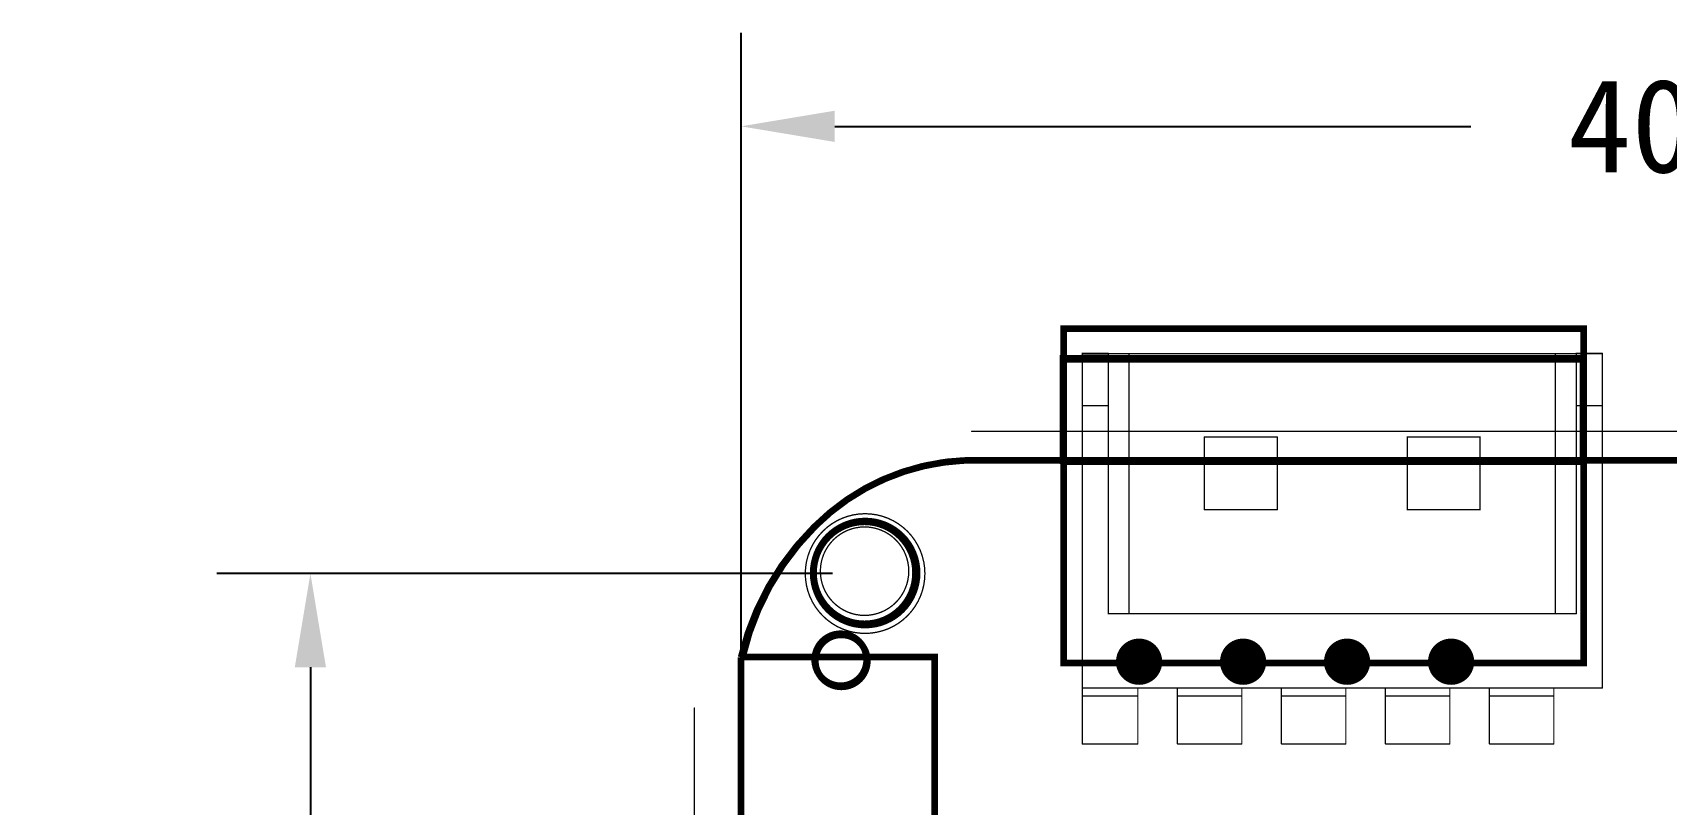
# Model space of a CAD drawing. Extents: x -54 to 75, y -63 to 45.
# Drawn here: x -53.76 to -22.34, y 29.73 to 44.56 of the extents above; entities that cross this region are included whole.
import ezdxf

# ---------------------------------------------------------------- set-up
doc = ezdxf.new("R2010")
doc.units = 0
doc.header["$MEASUREMENT"] = 0
doc.linetypes.add('PADS_DASH_38100', pattern=[0.254, 0.127, -0.127])
doc.layers.get('0').update_dxf_attribs({"linetype": 'CONTINUOUS'})
doc.layers.get('Defpoints').update_dxf_attribs({"linetype": 'CONTINUOUS'})
for name, color, linetype in [('2D_LINE_00', 255, 'CONTINUOUS'), ('2D_LINE_01', 255, 'CONTINUOUS'), ('BOARD_CUTOUT_00', 254, 'CONTINUOUS'), ('BOARD_OUTLINE_00', 254, 'CONTINUOUS'), ('DRIL_PLTE_THRU_01', 3, 'CONTINUOUS'), ('DRIL_SYMBOL', 254, 'CONTINUOUS'), ('PART_TOP_2DLINE_126', 254, 'CONTINUOUS')]:
    doc.layers.add(name, color=color, linetype=linetype)
doc.dimstyles.get("Standard").update_dxf_attribs({"dimscale": 10, "dimtxt": 0.18, "dimasz": 0.18, "dimexe": 0.18, "dimexo": 0.0625, "dimgap": 0.09, "dimtad": 0, "dimtih": 1, "dimtoh": 1, "dimzin": 0, "dimdsep": 46, "dimtxsty": 'Standard', "dimcen": 0.09, "dimadec": 0, "dimazin": 0, "dimtfac": 1, "dimtofl": 0, "dimtmove": 0, "dimatfit": 3, "dimfxl": 1, "dimtolj": 1, "dimtzin": 0, "dimarcsym": 0})

# ---------------------------------------------------------------- blocks, each defined once
blk = doc.blocks.new('BOARD_1')
at = {"layer": 'BOARD_CUTOUT_00', "const_width": 0.127}
for points in [[(-6.751, 34.388, 1), (-8.751, 34.388, 1)], [(-7.722, 32.722, 1), (-8.722, 32.722, 1)]]:
    blk.add_lwpolyline(points, format="xyb", close=True, dxfattribs=at)
at = {"layer": 'BOARD_OUTLINE_00', "const_width": 0.127}
blk.add_lwpolyline([(0, 0), (6.847, 0), (6.847, 4.142), (9.561, 4.142), (9.561, 0.199), (25.267, 0.199, 0.185339), (28.735, 2.042, 0.15749), (29.993, 5.027), (29.993, 32.25, 0.340915), (25.686, 36.557), (-5.758, 36.557, 0.19257), (-8.738, 35.265, 0.140096), (-10.137, 32.77), (-10.137, 10.091), (-10.114, 10.091), (-10.114, 4.314), (-10.243, 4.314, 0.201635), (-8.997, 1.213, 0.196192), (-6.063, -0.004), (0, -0.004)], format="xyb", close=True, dxfattribs=at)
blk = doc.blocks.new('SMOOTH_0$127')
at = {"const_width": 0.0635}
blk.add_lwpolyline([(-0.03175, 0, 1), (0.03175, 0, 1)], format="xyb", close=True, dxfattribs=at)
blk = doc.blocks.new('DRAWING_4')
at = {"layer": '2D_LINE_00', "const_width": 0.127}
blk.add_lwpolyline([(11.846, -1.08), (21.849, -1.08), (21.849, -3.049), (11.846, -3.049)], close=True, dxfattribs=at)
at = {"layer": '2D_LINE_00'}
for p in [(11.846, -1.08), (21.849, -1.08), (11.846, -3.049), (21.849, -3.049)]:
    blk.add_blockref('SMOOTH_0$127', p, dxfattribs=at)
blk = doc.blocks.new('SMOOTH_0$0254')
at = {"const_width": 0.0127}
blk.add_lwpolyline([(-0.00635, 0, 1), (0.00635, 0, 1)], format="xyb", close=True, dxfattribs=at)
blk = doc.blocks.new('DRAWING_8')
at = {"layer": '2D_LINE_01', "const_width": 0.0254}
blk.add_lwpolyline([(0, 0), (0, 11.98775)], dxfattribs=at)
at = {"layer": '2D_LINE_01'}
for p in [(0, 11.98775), (0, 0)]:
    blk.add_blockref('SMOOTH_0$0254', p, dxfattribs=at)
blk = doc.blocks.new('DRAWING_16')
at = {"layer": '2D_LINE_01', "linetype": 'PADS_DASH_38100', "const_width": 0.0254}
blk.add_lwpolyline([(0, 0), (0, -0.007)], dxfattribs=at)
at = {"layer": '2D_LINE_01'}
for p in [(0, 0), (0, -0.007)]:
    blk.add_blockref('SMOOTH_0$0254', p, dxfattribs=at)
blk = doc.blocks.new('DRAWING_17')
at = {"layer": '2D_LINE_01', "const_width": 0.0254}
blk.add_lwpolyline([(0, 0), (0, -7.5)], dxfattribs=at)
at = {"layer": '2D_LINE_01'}
for p in [(0, 0), (0, -7.5)]:
    blk.add_blockref('SMOOTH_0$0254', p, dxfattribs=at)
blk = doc.blocks.new('DRAWING_18')
at = {"layer": '2D_LINE_01', "linetype": 'PADS_DASH_38100', "const_width": 0.0254}
blk.add_lwpolyline([(0, 0), (0, -5)], dxfattribs=at)
at = {"layer": '2D_LINE_01'}
for p in [(0, 0), (0, -5)]:
    blk.add_blockref('SMOOTH_0$0254', p, dxfattribs=at)
blk = doc.blocks.new('DRAWING_19')
at = {"layer": '2D_LINE_01', "linetype": 'PADS_DASH_38100', "const_width": 0.0254}
blk.add_lwpolyline([(0, 0), (0, -5)], dxfattribs=at)
at = {"layer": '2D_LINE_01'}
for p in [(0, 0), (0, -5)]:
    blk.add_blockref('SMOOTH_0$0254', p, dxfattribs=at)
blk = doc.blocks.new('DRAWING_20')
at = {"layer": '2D_LINE_01', "const_width": 0.0254}
blk.add_lwpolyline([(0, 0), (0, -1.0746)], dxfattribs=at)
at = {"layer": '2D_LINE_01'}
for p in [(0, 0), (0, -1.0746)]:
    blk.add_blockref('SMOOTH_0$0254', p, dxfattribs=at)
blk = doc.blocks.new('DRAWING_21')
at = {"layer": '2D_LINE_01', "const_width": 0.0254}
blk.add_lwpolyline([(0, 0), (0, -1.0746)], dxfattribs=at)
at = {"layer": '2D_LINE_01'}
for p in [(0, 0), (0, -1.0746)]:
    blk.add_blockref('SMOOTH_0$0254', p, dxfattribs=at)
blk = doc.blocks.new('DRAWING_22')
at = {"layer": '2D_LINE_01', "const_width": 0.0254}
blk.add_lwpolyline([(0, 0), (0, -1.4)], dxfattribs=at)
at = {"layer": '2D_LINE_01'}
for p in [(0, 0), (0, -1.4)]:
    blk.add_blockref('SMOOTH_0$0254', p, dxfattribs=at)
blk = doc.blocks.new('DRAWING_23')
at = {"layer": '2D_LINE_01', "const_width": 0.0254}
blk.add_lwpolyline([(0, 0), (0, -1.0746)], dxfattribs=at)
at = {"layer": '2D_LINE_01'}
for p in [(0, 0), (0, -1.0746)]:
    blk.add_blockref('SMOOTH_0$0254', p, dxfattribs=at)
blk = doc.blocks.new('DRAWING_24')
at = {"layer": '2D_LINE_01', "const_width": 0.0254}
blk.add_lwpolyline([(0, 0), (0, 1.4)], dxfattribs=at)
at = {"layer": '2D_LINE_01'}
for p in [(0, 1.4), (0, 0)]:
    blk.add_blockref('SMOOTH_0$0254', p, dxfattribs=at)
blk = doc.blocks.new('DRAWING_25')
at = {"layer": '2D_LINE_01', "const_width": 0.0254}
blk.add_lwpolyline([(0, 0), (0, -1.0746)], dxfattribs=at)
at = {"layer": '2D_LINE_01'}
for p in [(0, 0), (0, -1.0746)]:
    blk.add_blockref('SMOOTH_0$0254', p, dxfattribs=at)
blk = doc.blocks.new('DRAWING_27')
at = {"layer": '2D_LINE_01', "const_width": 0.0254}
blk.add_lwpolyline([(0, 0), (0, -1.0746)], dxfattribs=at)
at = {"layer": '2D_LINE_01'}
for p in [(0, 0), (0, -1.0746)]:
    blk.add_blockref('SMOOTH_0$0254', p, dxfattribs=at)
blk = doc.blocks.new('DRAWING_30')
at = {"layer": '2D_LINE_01', "const_width": 0.0254}
blk.add_lwpolyline([(0, 0), (0, -1.0746)], dxfattribs=at)
at = {"layer": '2D_LINE_01'}
for p in [(0, 0), (0, -1.0746)]:
    blk.add_blockref('SMOOTH_0$0254', p, dxfattribs=at)
blk = doc.blocks.new('DRAWING_31')
at = {"layer": '2D_LINE_01', "const_width": 0.0254}
blk.add_lwpolyline([(0, 0), (0, -1.4)], dxfattribs=at)
at = {"layer": '2D_LINE_01'}
for p in [(0, 0), (0, -1.4)]:
    blk.add_blockref('SMOOTH_0$0254', p, dxfattribs=at)
blk = doc.blocks.new('DRAWING_44')
at = {"layer": '2D_LINE_01', "const_width": 0.0254}
blk.add_lwpolyline([(0, 0), (0, -1.0746)], dxfattribs=at)
at = {"layer": '2D_LINE_01'}
for p in [(0, 0), (0, -1.0746)]:
    blk.add_blockref('SMOOTH_0$0254', p, dxfattribs=at)
blk = doc.blocks.new('DRAWING_47')
at = {"layer": '2D_LINE_01', "const_width": 0.0254}
blk.add_lwpolyline([(0, 0), (0, 1.4)], dxfattribs=at)
at = {"layer": '2D_LINE_01'}
for p in [(0, 1.4), (0, 0)]:
    blk.add_blockref('SMOOTH_0$0254', p, dxfattribs=at)
blk = doc.blocks.new('DRAWING_48')
at = {"layer": '2D_LINE_01', "const_width": 0.0254}
blk.add_lwpolyline([(0, 0), (0, -1.0746)], dxfattribs=at)
at = {"layer": '2D_LINE_01'}
for p in [(0, 0), (0, -1.0746)]:
    blk.add_blockref('SMOOTH_0$0254', p, dxfattribs=at)
blk = doc.blocks.new('DRAWING_49')
at = {"layer": '2D_LINE_01', "const_width": 0.0254}
blk.add_lwpolyline([(0, 0), (0, -1.0746)], dxfattribs=at)
at = {"layer": '2D_LINE_01'}
for p in [(0, 0), (0, -1.0746)]:
    blk.add_blockref('SMOOTH_0$0254', p, dxfattribs=at)
blk = doc.blocks.new('DRAWING_50')
at = {"layer": '2D_LINE_01', "linetype": 'PADS_DASH_38100', "const_width": 0.0254}
blk.add_lwpolyline([(0, 0), (0, -5)], dxfattribs=at)
at = {"layer": '2D_LINE_01'}
for p in [(0, 0), (0, -5)]:
    blk.add_blockref('SMOOTH_0$0254', p, dxfattribs=at)
blk = doc.blocks.new('DRAWING_54')
at = {"layer": '2D_LINE_01', "linetype": 'PADS_DASH_38100', "const_width": 0.0254}
blk.add_lwpolyline([(0, 0), (0, -5)], dxfattribs=at)
at = {"layer": '2D_LINE_01'}
for p in [(0, 0), (0, -5)]:
    blk.add_blockref('SMOOTH_0$0254', p, dxfattribs=at)
blk = doc.blocks.new('DRAWING_55')
at = {"layer": '2D_LINE_01', "const_width": 0.0254}
blk.add_lwpolyline([(0, 0), (0, 6.4254)], dxfattribs=at)
at = {"layer": '2D_LINE_01'}
for p in [(0, 6.4254), (0, 0)]:
    blk.add_blockref('SMOOTH_0$0254', p, dxfattribs=at)
blk = doc.blocks.new('DRAWING_79')
at = {"layer": '2D_LINE_01', "const_width": 0.0254}
blk.add_lwpolyline([(0, 0), (-1.238, 0)], dxfattribs=at)
at = {"layer": '2D_LINE_01'}
for p in [(-1.238, 0), (0, 0)]:
    blk.add_blockref('SMOOTH_0$0254', p, dxfattribs=at)
blk = doc.blocks.new('DRAWING_80')
at = {"layer": '2D_LINE_01', "const_width": 0.0254}
blk.add_lwpolyline([(0, 0), (-1.238, 0)], dxfattribs=at)
at = {"layer": '2D_LINE_01'}
for p in [(-1.238, 0), (0, 0)]:
    blk.add_blockref('SMOOTH_0$0254', p, dxfattribs=at)
blk = doc.blocks.new('DRAWING_81')
at = {"layer": '2D_LINE_01', "const_width": 0.0254}
blk.add_lwpolyline([(0, 0), (-1.238, 0)], dxfattribs=at)
at = {"layer": '2D_LINE_01'}
for p in [(-1.238, 0), (0, 0)]:
    blk.add_blockref('SMOOTH_0$0254', p, dxfattribs=at)
blk = doc.blocks.new('DRAWING_82')
at = {"layer": '2D_LINE_01', "const_width": 0.0254}
blk.add_lwpolyline([(0, 0), (-1.238, 0)], dxfattribs=at)
at = {"layer": '2D_LINE_01'}
for p in [(-1.238, 0), (0, 0)]:
    blk.add_blockref('SMOOTH_0$0254', p, dxfattribs=at)
blk = doc.blocks.new('DRAWING_83')
at = {"layer": '2D_LINE_01', "const_width": 0.0254}
blk.add_lwpolyline([(0, 0), (-1.069, 0)], dxfattribs=at)
at = {"layer": '2D_LINE_01'}
for p in [(-1.069, 0), (0, 0)]:
    blk.add_blockref('SMOOTH_0$0254', p, dxfattribs=at)
blk = doc.blocks.new('DRAWING_84')
at = {"layer": '2D_LINE_01', "const_width": 0.0254}
blk.add_lwpolyline([(0, 0), (-1.238, 0)], dxfattribs=at)
at = {"layer": '2D_LINE_01'}
for p in [(-1.238, 0), (0, 0)]:
    blk.add_blockref('SMOOTH_0$0254', p, dxfattribs=at)
blk = doc.blocks.new('DRAWING_85')
at = {"layer": '2D_LINE_01', "const_width": 0.0254}
blk.add_lwpolyline([(0, 0), (-1.238, 0)], dxfattribs=at)
at = {"layer": '2D_LINE_01'}
for p in [(-1.238, 0), (0, 0)]:
    blk.add_blockref('SMOOTH_0$0254', p, dxfattribs=at)
blk = doc.blocks.new('DRAWING_86')
at = {"layer": '2D_LINE_01', "const_width": 0.0254}
blk.add_lwpolyline([(0, 0), (-1.238, 0)], dxfattribs=at)
at = {"layer": '2D_LINE_01'}
for p in [(-1.238, 0), (0, 0)]:
    blk.add_blockref('SMOOTH_0$0254', p, dxfattribs=at)
blk = doc.blocks.new('DRAWING_87')
at = {"layer": '2D_LINE_01', "const_width": 0.0254}
blk.add_lwpolyline([(0, 0), (-1.238, 0)], dxfattribs=at)
at = {"layer": '2D_LINE_01'}
for p in [(-1.238, 0), (0, 0)]:
    blk.add_blockref('SMOOTH_0$0254', p, dxfattribs=at)
blk = doc.blocks.new('DRAWING_88')
at = {"layer": '2D_LINE_01', "const_width": 0.0254}
blk.add_lwpolyline([(0, 0), (-1.069, 0)], dxfattribs=at)
at = {"layer": '2D_LINE_01'}
for p in [(-1.069, 0), (0, 0)]:
    blk.add_blockref('SMOOTH_0$0254', p, dxfattribs=at)
blk = doc.blocks.new('DRAWING_89')
at = {"layer": '2D_LINE_01', "const_width": 0.0254}
blk.add_lwpolyline([(0, 0), (10, 0)], dxfattribs=at)
at = {"layer": '2D_LINE_01'}
for p in [(0, 0), (10, 0)]:
    blk.add_blockref('SMOOTH_0$0254', p, dxfattribs=at)
blk = doc.blocks.new('DRAWING_90')
at = {"layer": '2D_LINE_01', "linetype": 'PADS_DASH_38100', "const_width": 0.0254}
blk.add_lwpolyline([(0, 0), (9, 0)], dxfattribs=at)
at = {"layer": '2D_LINE_01'}
for p in [(0, 0), (9, 0)]:
    blk.add_blockref('SMOOTH_0$0254', p, dxfattribs=at)
blk = doc.blocks.new('DRAWING_91')
at = {"layer": '2D_LINE_01', "const_width": 0.0254}
blk.add_lwpolyline([(0, 0), (1.4, 0)], dxfattribs=at)
at = {"layer": '2D_LINE_01'}
for p in [(0, 0), (1.4, 0)]:
    blk.add_blockref('SMOOTH_0$0254', p, dxfattribs=at)
blk = doc.blocks.new('DRAWING_92')
at = {"layer": '2D_LINE_01', "const_width": 0.0254}
blk.add_lwpolyline([(0, 0), (1.4, 0)], dxfattribs=at)
at = {"layer": '2D_LINE_01'}
for p in [(0, 0), (1.4, 0)]:
    blk.add_blockref('SMOOTH_0$0254', p, dxfattribs=at)
blk = doc.blocks.new('DRAWING_93')
at = {"layer": '2D_LINE_01', "const_width": 0.0254}
blk.add_lwpolyline([(0, 0), (-1.4, 0)], dxfattribs=at)
at = {"layer": '2D_LINE_01'}
for p in [(-1.4, 0), (0, 0)]:
    blk.add_blockref('SMOOTH_0$0254', p, dxfattribs=at)
blk = doc.blocks.new('DRAWING_94')
at = {"layer": '2D_LINE_01', "const_width": 0.0254}
blk.add_lwpolyline([(0, 0), (-1.4, 0)], dxfattribs=at)
at = {"layer": '2D_LINE_01'}
for p in [(-1.4, 0), (0, 0)]:
    blk.add_blockref('SMOOTH_0$0254', p, dxfattribs=at)
blk = doc.blocks.new('DRAWING_95')
at = {"layer": '2D_LINE_01', "linetype": 'PADS_DASH_38100', "const_width": 0.0254}
blk.add_lwpolyline([(0, 0), (-10, 0)], dxfattribs=at)
at = {"layer": '2D_LINE_01'}
for p in [(-10, 0), (0, 0)]:
    blk.add_blockref('SMOOTH_0$0254', p, dxfattribs=at)
blk = doc.blocks.new('DRAWING_96')
at = {"layer": '2D_LINE_01', "const_width": 0.0254}
blk.add_lwpolyline([(0, 0), (2.125, 0)], dxfattribs=at)
at = {"layer": '2D_LINE_01'}
for p in [(0, 0), (2.125, 0)]:
    blk.add_blockref('SMOOTH_0$0254', p, dxfattribs=at)
blk = doc.blocks.new('DRAWING_97')
at = {"layer": '2D_LINE_01', "const_width": 0.0254}
blk.add_lwpolyline([(0, 0), (18.475, 0)], dxfattribs=at)
at = {"layer": '2D_LINE_01'}
for p in [(0, 0), (18.475, 0)]:
    blk.add_blockref('SMOOTH_0$0254', p, dxfattribs=at)
blk = doc.blocks.new('DRAWING_98')
at = {"layer": '2D_LINE_01', "linetype": 'PADS_DASH_38100', "const_width": 0.0254}
blk.add_lwpolyline([(0, 0), (0.5, 0)], dxfattribs=at)
at = {"layer": '2D_LINE_01'}
for p in [(0, 0), (0.5, 0)]:
    blk.add_blockref('SMOOTH_0$0254', p, dxfattribs=at)
blk = doc.blocks.new('DRAWING_99')
at = {"layer": '2D_LINE_01', "linetype": 'PADS_DASH_38100', "const_width": 0.0254}
blk.add_lwpolyline([(0, 0), (0.5, 0)], dxfattribs=at)
at = {"layer": '2D_LINE_01'}
for p in [(0, 0), (0.5, 0)]:
    blk.add_blockref('SMOOTH_0$0254', p, dxfattribs=at)
blk = doc.blocks.new('DRAWING_100')
at = {"layer": '2D_LINE_01', "const_width": 0.0254}
blk.add_lwpolyline([(0, 0), (-10, 0)], dxfattribs=at)
at = {"layer": '2D_LINE_01'}
for p in [(-10, 0), (0, 0)]:
    blk.add_blockref('SMOOTH_0$0254', p, dxfattribs=at)
blk = doc.blocks.new('DRAWING_101')
at = {"layer": '2D_LINE_01', "linetype": 'PADS_DASH_38100', "const_width": 0.0254}
blk.add_lwpolyline([(0, 0), (-0.5, 0)], dxfattribs=at)
at = {"layer": '2D_LINE_01'}
for p in [(-0.5, 0), (0, 0)]:
    blk.add_blockref('SMOOTH_0$0254', p, dxfattribs=at)
blk = doc.blocks.new('DRAWING_102')
at = {"layer": '2D_LINE_01', "linetype": 'PADS_DASH_38100', "const_width": 0.0254}
blk.add_lwpolyline([(0, 0), (-0.5, 0)], dxfattribs=at)
at = {"layer": '2D_LINE_01'}
for p in [(-0.5, 0), (0, 0)]:
    blk.add_blockref('SMOOTH_0$0254', p, dxfattribs=at)
blk = doc.blocks.new('DRAWING_107')
at = {"layer": '2D_LINE_01', "const_width": 0.0254}
blk.add_lwpolyline([(-1.15, 0, 1), (1.15, 0, 1)], format="xyb", close=True, dxfattribs=at)
blk = doc.blocks.new('DRAWING_110')
at = {"layer": '2D_LINE_01', "linetype": 'PADS_DASH_38100', "const_width": 0.0254}
blk.add_lwpolyline([(0, 0), (0, -0.007)], dxfattribs=at)
at = {"layer": '2D_LINE_01'}
for p in [(0, 0), (0, -0.007)]:
    blk.add_blockref('SMOOTH_0$0254', p, dxfattribs=at)
blk = doc.blocks.new('DRAWING_122')
at = {"layer": '2D_LINE_01', "linetype": 'PADS_DASH_38100', "const_width": 0.0254}
blk.add_lwpolyline([(0, 0), (-0.5, 0)], dxfattribs=at)
at = {"layer": '2D_LINE_01'}
for p in [(-0.5, 0), (0, 0)]:
    blk.add_blockref('SMOOTH_0$0254', p, dxfattribs=at)
blk = doc.blocks.new('DRAWING_130')
at = {"layer": '2D_LINE_01', "const_width": 0.127}
blk.add_lwpolyline([(0, 0, 1), (-1, 0, 1)], format="xyb", close=True, dxfattribs=at)
blk = doc.blocks.new('DRAWING_132')
at = {"layer": '2D_LINE_01', "const_width": 0.127}
blk.add_lwpolyline([(0, 0, 1), (-1.96, 0, 1)], format="xyb", close=True, dxfattribs=at)
blk = doc.blocks.new('DRAWING_141')
at = {"layer": '2D_LINE_01', "const_width": 0.127}
blk.add_lwpolyline([(0, 0), (10.004, 0), (10.004, -1.969), (0, -1.969)], close=True, dxfattribs=at)
at = {"layer": '2D_LINE_01'}
for p in [(0, 0), (10.004, 0), (0, -1.969), (10.004, -1.969)]:
    blk.add_blockref('SMOOTH_0$127', p, dxfattribs=at)
blk = doc.blocks.new('DRAWING_142')
at = {"layer": '2D_LINE_01', "const_width": 0.0635}
blk.add_lwpolyline([(0, 0, 1), (0.0635, 0, 1)], format="xyb", close=True, dxfattribs=at)
blk = doc.blocks.new('DRAWING_143')
at = {"layer": '2D_LINE_01', "const_width": 0.0635}
blk.add_lwpolyline([(0, 0, 1), (0.0635, 0, 1)], format="xyb", close=True, dxfattribs=at)
blk = doc.blocks.new('DRAWING_144')
at = {"layer": '2D_LINE_01', "const_width": 0.127}
blk.add_lwpolyline([(32.098, 27.053), (0.914, 27.053, 0.207545), (-2.298, 25.8, 0.141876), (-3.705, 23.277), (-0.01, 23.277), (-0.01, 0), (0, 0), (0, -5.196), (-3.834, -5.196, 0.220322), (-2.385, -8.461, 0.188952), (0.433, -9.499), (1.594, -9.499), (1.594, -10.383), (13.284, -10.383), (13.284, -9.288), (31.154, -9.288)], format="xyb", dxfattribs=at)
blk = doc.blocks.new('DRAWING_199')
at = {"layer": '2D_LINE_01', "const_width": 0.0254}
blk.add_lwpolyline([(-0.85, 0, 1), (0.85, 0, 1)], format="xyb", close=True, dxfattribs=at)
blk = doc.blocks.new('PART_BODY_TOP_217')
at = {"layer": 'PART_TOP_2DLINE_126', "const_width": 0.127}
blk.add_lwpolyline([(-2.55, 0.0254), (7.45, 0.0254), (7.45, -6.4), (-2.55, -6.4)], close=True, dxfattribs=at)
at = {"layer": 'PART_TOP_2DLINE_126'}
for p in [(-2.55, 0.0254), (7.45, 0.0254), (-2.55, -6.4), (7.45, -6.4)]:
    blk.add_blockref('SMOOTH_0$127', p, dxfattribs=at)
blk = doc.blocks.new('DRIL_SYMBOL_0$889')
at = {"layer": 'DRIL_SYMBOL', "const_width": 0.0508}
for points in [[(-0.254, 0), (0.254, 0)], [(0, -0.254), (0, 0.254)]]:
    blk.add_lwpolyline(points, dxfattribs=at)
blk = doc.blocks.new('DRIL_HOLE_0$889')
at = {"const_width": 0.4445}
blk.add_lwpolyline([(-0.22225, 0, 1), (0.22225, 0, 1)], format="xyb", close=True, dxfattribs=at)
blk.add_blockref('DRIL_SYMBOL_0$889', (0, 0))
blk = doc.blocks.new('STK_TOP_11')
at = {"layer": 'DRIL_PLTE_THRU_01'}
blk.add_blockref('DRIL_HOLE_0$889', (0, 0), dxfattribs=at)
blk = doc.blocks.new('SYM_TOP_9')
for name, p in [('STK_TOP_11', (0, 0)), ('STK_TOP_11', (2, 0)), ('STK_TOP_11', (4, 0)), ('STK_TOP_11', (6, 0)), ('PART_BODY_TOP_217', (0, 0))]:
    blk.add_blockref(name, p)
blk = doc.blocks.new('PART_TOP_27')
blk.add_blockref('SYM_TOP_9', (0, 0))
blk = doc.blocks.new('DRIL_HOLE_0')
blk.add_lwpolyline([(0, 0, 1), (0, 0, 1)], format="xyb", close=True)
blk = doc.blocks.new('STK_TOP_3')
at = {"layer": 'DRIL_PLTE_THRU_01'}
blk.add_blockref('DRIL_HOLE_0', (0, 0), dxfattribs=at)
blk = doc.blocks.new('SYM_TOP_3')
blk.add_blockref('STK_TOP_3', (0, 0))
blk = doc.blocks.new('PART_TOP_29')
blk.add_blockref('SYM_TOP_3', (0, 0))
blk = doc.blocks.new('*D312')
at = {"color": 0, "linetype": 'Continuous', "lineweight": -2, "transparency": 16777216}
for p, q in [((-40.137, 32.202), (-40.137, 44.561)), ((0.232, 32.202), (0.232, 44.561)), ((-38.337, 42.761), (-26.102, 42.761)), ((-1.568, 42.761), (-13.802, 42.761))]:
    blk.add_line(p, q, dxfattribs=at)
at = {"color": 0, "linetype": 'Continuous', "transparency": 16777216}
for points in [[(-38.337, 43.061), (-38.337, 42.461), (-40.137, 42.761)], [(-1.568, 43.061), (-1.568, 42.461), (0.232, 42.761)]]:
    blk.add_solid(points, dxfattribs=at)
at = {"layer": 'Defpoints', "color": 0, "linetype": 'Continuous', "transparency": 16777216}
for p in [(-40.137, 42.761), (-40.137, 31.577), (0.232, 31.577)]:
    blk.add_point(p, dxfattribs=at)
at = {"color": 0, "linetype": 'Continuous', "transparency": 16777216, "insert": (-19.952, 42.761), "char_height": 1.8, "attachment_point": 5}
blk.add_mtext('\\A1;40.37mm', dxfattribs=at)
blk = doc.blocks.new('*D314')
at = {"color": 0, "linetype": 'Continuous', "lineweight": -2, "transparency": 16777216}
for p, q in [((-38.377, 34.167), (-50.219, 34.167)), ((-48.419, 32.367), (-48.419, 19.99)), ((-48.419, 4.013), (-48.419, 16.39)), ((-38.387, 2.213), (-50.219, 2.213))]:
    blk.add_line(p, q, dxfattribs=at)
at = {"color": 0, "linetype": 'Continuous', "transparency": 16777216}
for points in [[(-48.719, 32.367), (-48.119, 32.367), (-48.419, 34.167)], [(-48.719, 4.013), (-48.119, 4.013), (-48.419, 2.213)]]:
    blk.add_solid(points, dxfattribs=at)
at = {"layer": 'Defpoints', "color": 0, "linetype": 'Continuous', "transparency": 16777216}
for p in [(-37.752, 34.167), (-48.419, 2.213), (-37.762, 2.213)]:
    blk.add_point(p, dxfattribs=at)
at = {"color": 0, "linetype": 'Continuous', "transparency": 16777216, "insert": (-48.419, 18.19), "char_height": 1.8, "attachment_point": 5}
blk.add_mtext('\\A1;31.95mm', dxfattribs=at)

msp = doc.modelspace()

# ---------------------------------------------------------------- block references
at = {"rotation": 180}
msp.add_blockref('PART_TOP_27', (-26.483, 32.473), dxfattribs=at)
for name, p in [('DRAWING_4', (-45.795, 39.384)), ('DRAWING_141', (-33.935, 38.283)), ('DRAWING_110', (-33.584, 38.36)), ('DRAWING_122', (-33.084, 38.36)), ('DRAWING_16', (-33.576, 38.401)), ('DRAWING_102', (-33.076, 38.401)), ('DRAWING_17', (-33.576, 38.394)), ('DRAWING_100', (-23.576, 38.394)), ('DRAWING_18', (-33.076, 38.394)), ('DRAWING_19', (-32.676, 38.394)), ('DRAWING_50', (-24.476, 38.394)), ('DRAWING_101', (-23.576, 38.401)), ('DRAWING_54', (-24.076, 38.394)), ('DRAWING_55', (-23.576, 31.969)), ('DRAWING_98', (-33.576, 37.394)), ('DRAWING_99', (-24.076, 37.394)), ('DRAWING_96', (-35.702, 36.901)), ('DRAWING_95', (-23.576, 36.901)), ('DRAWING_22', (-31.226, 36.794)), ('DRAWING_94', (-29.826, 36.794)), ('DRAWING_24', (-29.826, 35.394)), ('DRAWING_31', (-27.326, 36.794)), ('DRAWING_93', (-25.926, 36.794)), ('DRAWING_47', (-25.926, 35.394)), ('DRAWING_97', (-23.576, 36.901)), ('BOARD_1', (-30, -0.211)), ('DRAWING_144', (-36.403, 9.289)), ('DRAWING_143', (-33.967, 36.314)), ('DRAWING_142', (-23.963, 36.314)), ('DRAWING_107', (-37.752, 34.167)), ('DRAWING_132', (-36.783, 34.181)), ('DRAWING_91', (-31.226, 35.394)), ('DRAWING_92', (-27.326, 35.394)), ('DRAWING_199', (-37.762, 34.213)), ('DRAWING_90', (-33.076, 33.394)), ('DRAWING_130', (-37.708, 32.489)), ('DRAWING_89', (-33.576, 31.969)), ('DRAWING_88', (-32.507, 31.814)), ('DRAWING_20', (-32.507, 31.969)), ('DRAWING_21', (-31.745, 31.969)), ('DRAWING_87', (-30.507, 31.814)), ('DRAWING_23', (-30.507, 31.969)), ('DRAWING_25', (-29.745, 31.969)), ('DRAWING_86', (-28.507, 31.814)), ('DRAWING_27', (-28.507, 31.969)), ('DRAWING_30', (-27.745, 31.969)), ('DRAWING_85', (-26.507, 31.814)), ('DRAWING_44', (-26.507, 31.969)), ('DRAWING_48', (-25.745, 31.969)), ('DRAWING_84', (-24.507, 31.814)), ('DRAWING_49', (-24.507, 31.969)), ('DRAWING_8', (-41.036, 19.596)), ('PART_TOP_29', (-36.325, 31.182)), ('DRAWING_83', (-32.507, 30.894)), ('DRAWING_82', (-30.507, 30.894)), ('DRAWING_81', (-28.507, 30.894)), ('DRAWING_80', (-26.507, 30.894)), ('DRAWING_79', (-24.507, 30.894))]:
    msp.add_blockref(name, p)

# ---------------------------------------------------------------- dimensions: what is measured, and where the dimension line sits
at = {"linetype": 'Continuous'}
dim = msp.add_linear_dim(base=(-40.137, 42.761), p1=(0.232, 31.577), p2=(-40.137, 31.577), dimstyle='Standard', override={"dimpost": 'mm'}, dxfattribs=at)
dim.commit()
dim.dimension.update_dxf_attribs({"geometry": '*D312', "text_midpoint": (-19.952, 42.761)})
dim = msp.add_linear_dim(base=(-48.419, 2.213), p1=(-37.752, 34.167), p2=(-37.762, 2.213), angle=90, dimstyle='Standard', override={"dimpost": 'mm'}, dxfattribs=at)
dim.commit()
dim.dimension.update_dxf_attribs({"geometry": '*D314', "text_midpoint": (-48.419, 18.19)})

doc.saveas('drawing.dxf')
